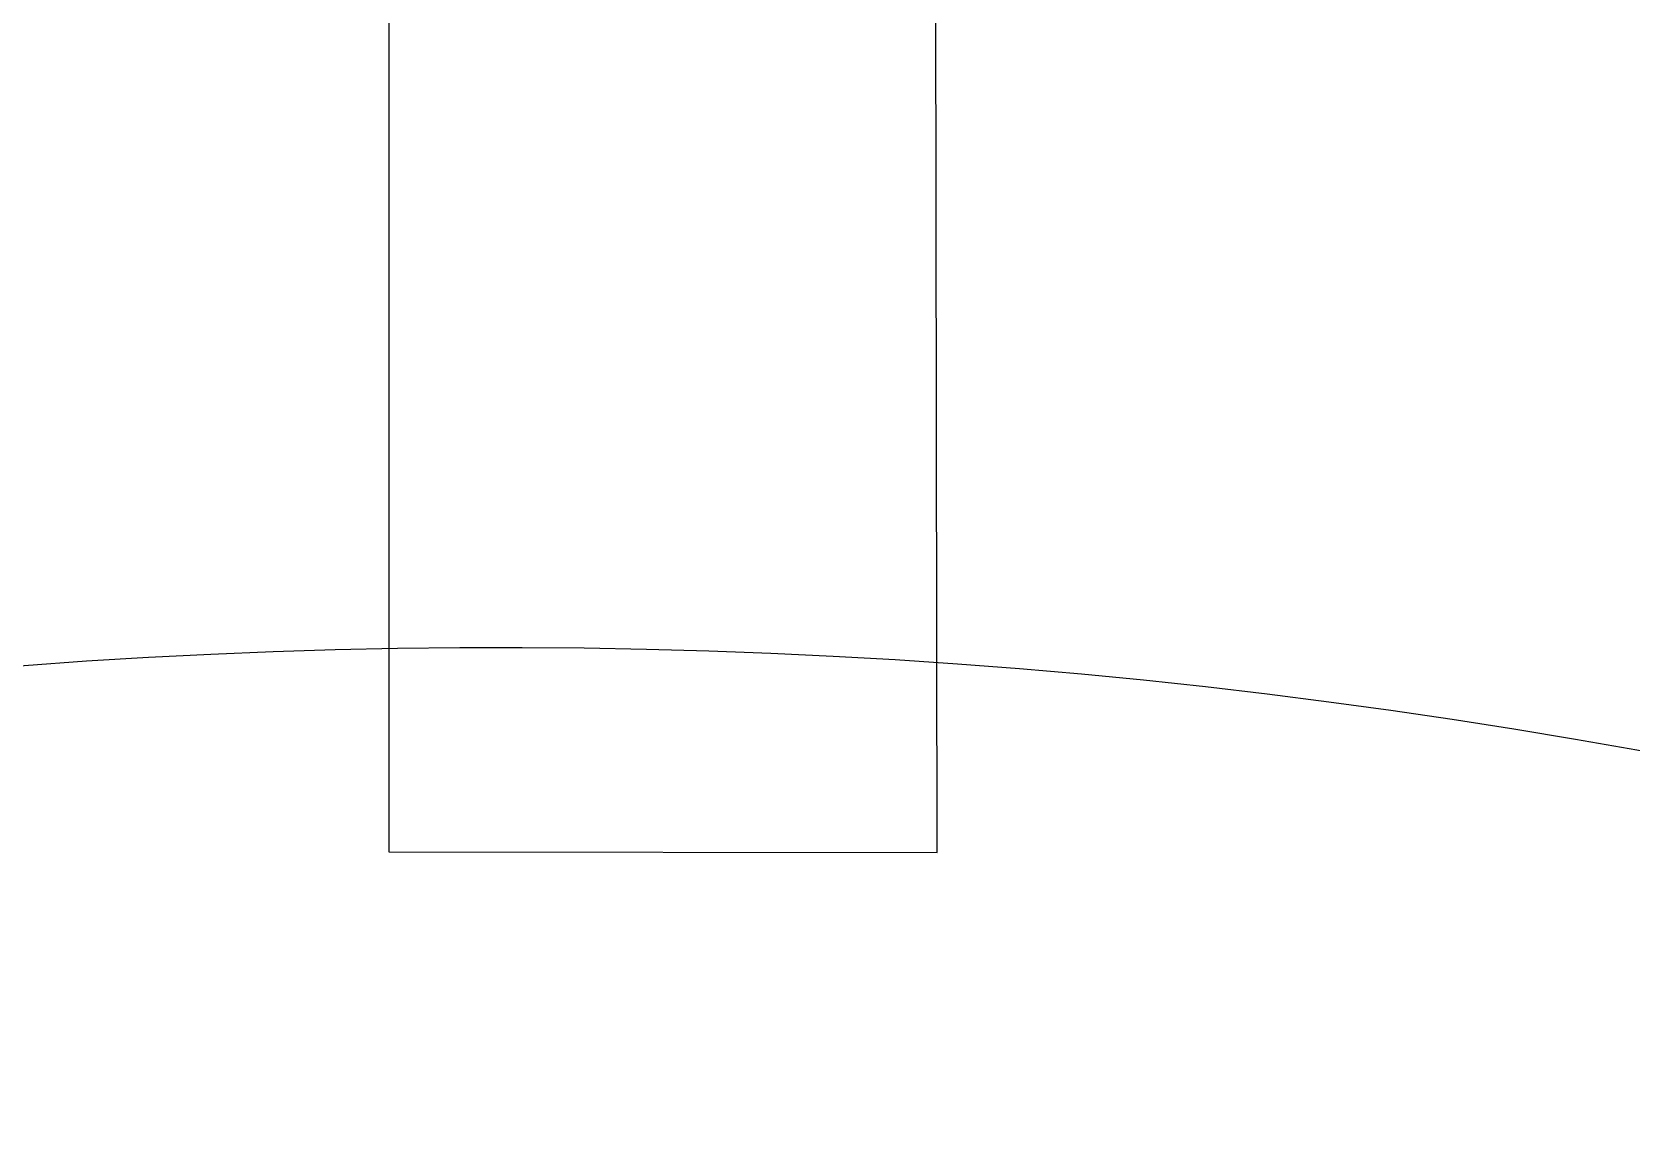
# Model space of a CAD drawing. Header units: metres. Extents: x -39 to 21688, y -24 to 9022.
# Drawn here: x 6.61 to 8.357, y 31.906 to 33.101 of the extents above; entities that cross this region are included whole.
import ezdxf

# ---------------------------------------------------------------- set-up
doc = ezdxf.new("R2010")
doc.units = ezdxf.units.M
doc.header["$MEASUREMENT"] = 0
for name, color, linetype in [('AR-CALLES', 4, 'Continuous'), ('AR-MOBILIRIO', 1, 'Continuous'), ('AR-PUERTAS', 2, 'Continuous'), ('AR-VENTANAS', 2, 'Continuous')]:
    doc.layers.add(name, color=color, linetype=linetype)

# ---------------------------------------------------------------- blocks, each defined once
blk = doc.blocks.new('AR-MOB. RECEPCION')
at = {"layer": 'AR-MOBILIRIO', "extrusion": (-1.60905e-07, -3.9026e-07, 1)}
for p, q in [((-0.5947, 2.835, 0), (-0.5947, -2.8519, 0)), ((0.0041, -2.8528, 0), (-0.0002, 0.1339, 0))]:
    blk.add_line(p, q, dxfattribs=at)
at = {"layer": 'AR-MOBILIRIO', "extrusion": (5.25003e-07, 5.22834e-07, 1)}
blk.add_line((-0.5947, -2.8519, 0), (0.0041, -2.8528, 0), dxfattribs=at)

msp = doc.modelspace()

# ---------------------------------------------------------------- linework, layer by layer
at = {"layer": 'AR-PUERTAS'}
msp.add_circle((22.62406, 27.62249), 40.08066, dxfattribs=at)
at = {"layer": 'AR-VENTANAS'}
msp.add_arc((7.12383, 25.53006), 6.89888, 50.287488, 123.707035, dxfattribs=at)

# ---------------------------------------------------------------- block references
at = {"layer": 'AR-CALLES', "rotation": 359.9998818690912}
msp.add_blockref('AR-MOB. RECEPCION', (7.59473, 35.05805, 0), dxfattribs=at)

doc.saveas('drawing.dxf')
